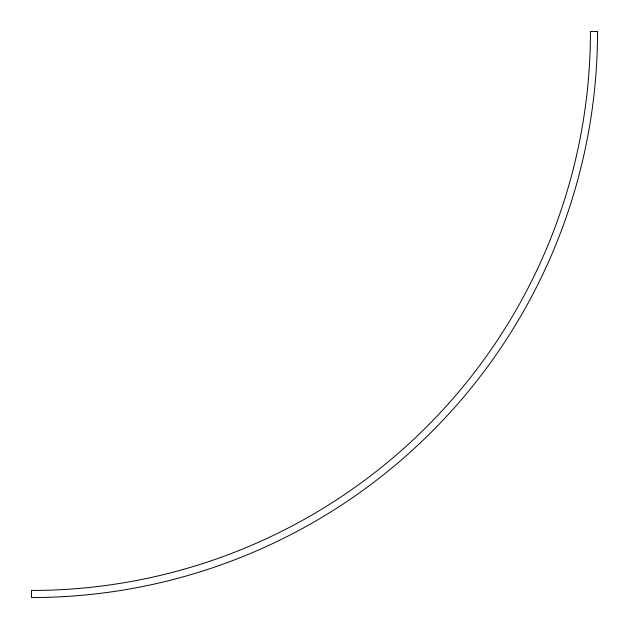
<?xml version="1.0" encoding="UTF-8"?>
<svg xmlns="http://www.w3.org/2000/svg" width="629" height="629" viewBox="0 0 629 629"><rect width="100%" height="100%" fill="white"/><g stroke="black" fill="none" stroke-linecap="round" stroke-linejoin="round"><path stroke-width="0.94" d="M597.55 31.45L590.45 31.45A559 559 0 0 1 31.45 590.45L31.45 597.55A566.1 566.1 0 0 0 597.55 31.45"/></g></svg>
